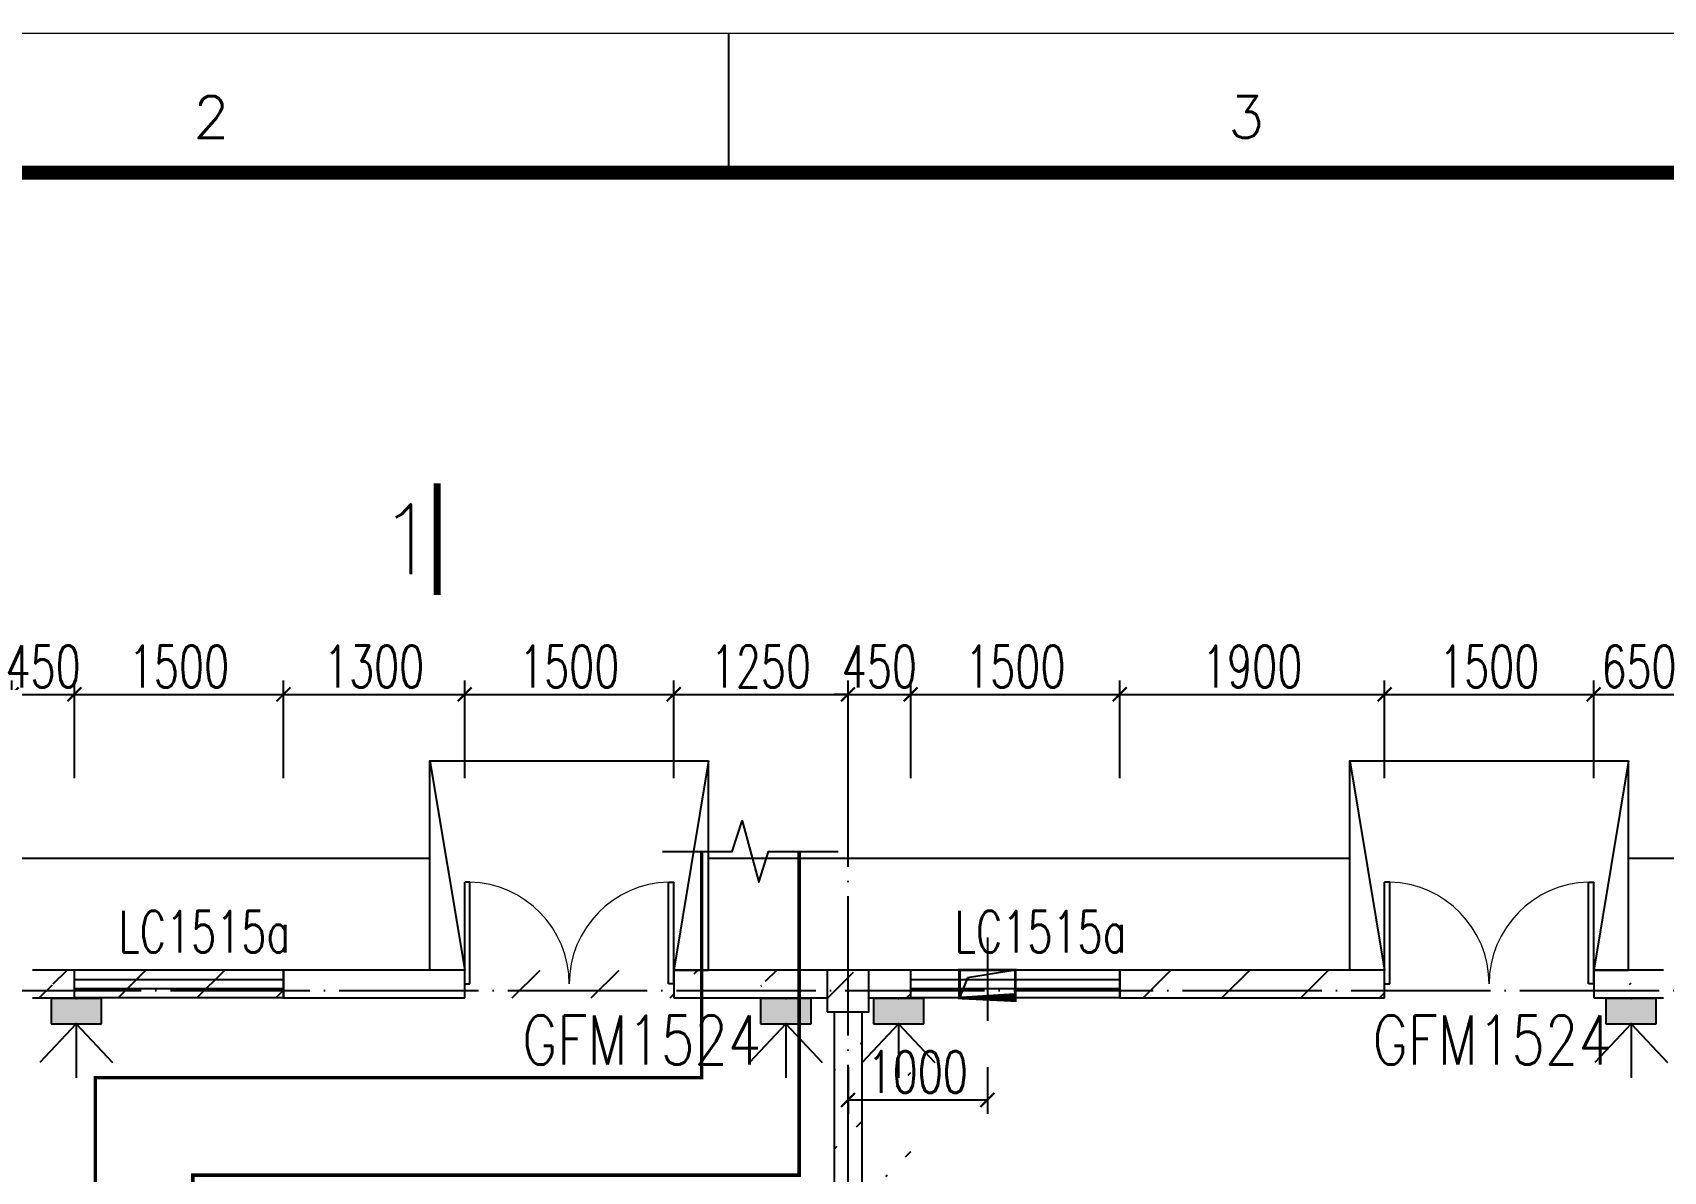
# Model space of a CAD drawing. Header units: millimetres. Extents: x 5779402 to 5838852, y 134142 to 176192.
# Drawn here: x 5789283 to 5800983, y 168002 to 176172 of the extents above; entities that cross this region are included whole.
import ezdxf
from ezdxf.enums import TextEntityAlignment as Align

# ---------------------------------------------------------------- set-up
doc = ezdxf.new("R2010")
doc.units = ezdxf.units.MM
doc.header["$LTSCALE"] = 1000
doc.linetypes.add('DOTE', pattern=[2.4200000000000004, 2, -0.2, 0.02, -0.2])
doc.layers.get('0').update_dxf_attribs({"color": 8})
doc.layers.get('DEFPOINTS').update_dxf_attribs({"color": 8})
for name, color, linetype in [('-人员定位', 6, 'Continuous'), ('04-墙体WALL', 8, 'Continuous'), ('COLUMN', 8, 'Continuous'), ('DIM', 8, 'Continuous'), ('DOTE', 8, 'DOTE'), ('HATCH', 8, 'Continuous'), ('Text', 8, 'Continuous'), ('THICK', 8, 'Continuous'), ('THIN', 8, 'Continuous'), ('WALL_BR', 8, 'Continuous'), ('WIN', 8, 'Continuous'), ('WINDOW', 8, 'Continuous'), ('WINDOW_TEXT', 8, 'Continuous'), ('细线', 8, 'Continuous')]:
    doc.layers.add(name, color=color, linetype=linetype)
doc.layers.add('WALL', color=8, linetype='Continuous', lineweight=60)
doc.styles.add('_TCH_WINDOW', font='SIMPLEX', dxfattribs={"bigfont": 'GBCBIG'})
doc.styles.get("Standard").update_dxf_attribs({"font": 'geditxt.shx', "width": 0.7, "bigfont": 'hztxt1.shx'})
doc.styles.add('TK', font='geditxt.shx', dxfattribs={"width": 0.7, "bigfont": 'hztxt1.shx'})
doc.styles.add('TSSD_Label', font='geditxt.shx', dxfattribs={"width": 0.7, "bigfont": 'hztxt1.shx'})
doc.styles.add('TSSD_Norm', font='geditxt.shx', dxfattribs={"bigfont": 'hztxt1.shx'})
doc.styles.add('TSSD_Rein', font='geditxt.shx', dxfattribs={"width": 0.7, "bigfont": 'hztxt1.shx'})
doc.dimstyles.new('TSSD_100_100$0', dxfattribs={"dimtxt": 300, "dimasz": 100, "dimexe": 100, "dimexo": 250, "dimgap": 50, "dimtad": 1, "dimdec": 0, "dimzin": 0, "dimdsep": 46, "dimtxsty": 'TSSD_Rein', "dimblk": 'ARCHTICK', "dimcen": 0, "dimclrt": 7, "dimadec": 0, "dimazin": 0, "dimtfac": 1, "dimtdec": 0, "dimtix": 1, "dimtmove": 2, "dimatfit": 3, "dimldrblk": '_TSDBK', "dimfxl": 0, "dimtvp": 0.7, "dimtolj": 1, "dimtzin": 0, "dimarcsym": 0})
pattern_1 = [(45, (0, 0), (-282.842712474619, 282.842712474619), [])]

# ---------------------------------------------------------------- blocks, each defined once
blk = doc.blocks.new('_ArchTick')
at = {"color": 0, "linetype": 'ByBlock', "const_width": 0.15}
blk.add_lwpolyline([(-0.5, -0.5), (0.5, 0.5)], dxfattribs=at)
blk = doc.blocks.new('*D203')
at = {"layer": 'DEFPOINTS', "color": 0, "transparency": 16777216}
for p in [(5795133.20535188, 168999.836774342), (5796133.205351966, 168999.836774342), (5796133.205351966, 168514.1130595311)]:
    blk.add_point(p, dxfattribs=at)
at = {"layer": 'DIM', "color": 0, "lineweight": -2, "transparency": 16777216}
for p, q in [((5795133.20535188, 168749.836774342), (5795133.20535188, 168414.1130595311)), ((5796133.205351966, 168749.836774342), (5796133.205351966, 168414.1130595311)), ((5795133.20535188, 168514.1130595311), (5796133.205351966, 168514.1130595311))]:
    blk.add_line(p, q, dxfattribs=at)
at = {"layer": 'DIM', "color": 0, "lineweight": -2, "transparency": 16777216, "xscale": 100, "yscale": 100, "zscale": 100, "rotation": 180}
blk.add_blockref('_ArchTick', (5795133.20535188, 168514.1130595311), dxfattribs=at)
at = {"layer": 'DIM', "color": 0, "lineweight": -2, "transparency": 16777216, "xscale": 100, "yscale": 100, "zscale": 100}
blk.add_blockref('_ArchTick', (5796133.205351966, 168514.1130595311), dxfattribs=at)
at = {"layer": 'DIM', "color": 7, "transparency": 16777216, "insert": (5795633.205351923, 168714.1130595311), "char_height": 300, "attachment_point": 5, "style": 'TSSD_Rein'}
blk.add_mtext('\\A1;1000', dxfattribs=at)
blk = doc.blocks.new('_TSDBK')
blk.add_line((-1, 0), (0, 0))
blk.add_lwpolyline([(-0.7000000000000001, -0.7000000000000001, 0.5, 0.5, 0), (0.7000000000000001, 0.7000000000000001, 0.5, 0.5, 0)], format="xyseb")
blk = doc.blocks.new('D')
at = {"layer": 'WIN'}
for p, q in [((6078499.015100326, 232469.040798577), (6078499.015100326, 231869.6163707887)), ((6078356.516380943, 232179.4364029669), (6078299.015100242, 232034.9045898805)), ((6078699.015100412, 232234.9045898275), (6078356.516380943, 232179.4364029669))]:
    blk.add_line(p, q, dxfattribs=at)
at = {"layer": 'WIN', "const_width": 20}
blk.add_lwpolyline([(6078299.015100242, 232234.9045898275), (6078699.015100412, 232234.9045898275), (6078699.015100408, 232034.9045898736), (6078299.015100242, 232034.9045898805), (6078299.015100242, 232234.9045898275)], dxfattribs=at)
blk = doc.blocks.new('*D275')
at = {"layer": 'DEFPOINTS', "color": 0, "transparency": 16777216}
for p in [(5801133.205351881, 171424.1856214564), (5800483.205351234, 170573.037675423), (5801133.205351881, 170573.037675423)]:
    blk.add_point(p, dxfattribs=at)
at = {"layer": 'DIM', "color": 0, "lineweight": -2, "transparency": 16777216}
for p, q in [((5800483.205351234, 170823.037675423), (5800483.205351234, 171524.1856214564)), ((5801133.205351881, 170823.037675423), (5801133.205351881, 171524.1856214564)), ((5800483.205351234, 171424.1856214564), (5801133.205351881, 171424.1856214564))]:
    blk.add_line(p, q, dxfattribs=at)
at = {"layer": 'DIM', "color": 0, "lineweight": -2, "transparency": 16777216, "xscale": 100, "yscale": 100, "zscale": 100, "rotation": 180}
blk.add_blockref('_ArchTick', (5800483.205351234, 171424.1856214564), dxfattribs=at)
at = {"layer": 'DIM', "color": 0, "lineweight": -2, "transparency": 16777216, "xscale": 100, "yscale": 100, "zscale": 100}
blk.add_blockref('_ArchTick', (5801133.205351881, 171424.1856214564), dxfattribs=at)
at = {"layer": 'DIM', "color": 7, "transparency": 16777216, "insert": (5800808.205351558, 171624.1856214564), "char_height": 300, "attachment_point": 5, "style": 'TSSD_Rein'}
blk.add_mtext('\\A1;650', dxfattribs=at)
blk = doc.blocks.new('*D276')
at = {"layer": 'DEFPOINTS', "color": 0, "transparency": 16777216}
for p in [(5800483.205351234, 171424.1856214564), (5798983.205351234, 170573.037675423), (5800483.205351234, 170573.037675423)]:
    blk.add_point(p, dxfattribs=at)
at = {"layer": 'DIM', "color": 0, "lineweight": -2, "transparency": 16777216}
for p, q in [((5798983.205351234, 170823.037675423), (5798983.205351234, 171524.1856214564)), ((5800483.205351234, 170823.037675423), (5800483.205351234, 171524.1856214564)), ((5798983.205351234, 171424.1856214564), (5800483.205351234, 171424.1856214564))]:
    blk.add_line(p, q, dxfattribs=at)
at = {"layer": 'DIM', "color": 0, "lineweight": -2, "transparency": 16777216, "xscale": 100, "yscale": 100, "zscale": 100, "rotation": 180}
blk.add_blockref('_ArchTick', (5798983.205351234, 171424.1856214564), dxfattribs=at)
at = {"layer": 'DIM', "color": 0, "lineweight": -2, "transparency": 16777216, "xscale": 100, "yscale": 100, "zscale": 100}
blk.add_blockref('_ArchTick', (5800483.205351234, 171424.1856214564), dxfattribs=at)
at = {"layer": 'DIM', "color": 7, "transparency": 16777216, "insert": (5799733.205351234, 171624.1856214564), "char_height": 300, "attachment_point": 5, "style": 'TSSD_Rein'}
blk.add_mtext('\\A1;1500', dxfattribs=at)
blk = doc.blocks.new('*D277')
at = {"layer": 'DEFPOINTS', "color": 0, "transparency": 16777216}
for p in [(5798983.205351234, 171424.1856214564), (5797083.205352049, 170573.037675423), (5798983.205351234, 170573.037675423)]:
    blk.add_point(p, dxfattribs=at)
at = {"layer": 'DIM', "color": 0, "lineweight": -2, "transparency": 16777216}
for p, q in [((5797083.205352049, 170823.037675423), (5797083.205352049, 171524.1856214564)), ((5798983.205351234, 170823.037675423), (5798983.205351234, 171524.1856214564)), ((5797083.205352049, 171424.1856214564), (5798983.205351234, 171424.1856214564))]:
    blk.add_line(p, q, dxfattribs=at)
at = {"layer": 'DIM', "color": 0, "lineweight": -2, "transparency": 16777216, "xscale": 100, "yscale": 100, "zscale": 100, "rotation": 180}
blk.add_blockref('_ArchTick', (5797083.205352049, 171424.1856214564), dxfattribs=at)
at = {"layer": 'DIM', "color": 0, "lineweight": -2, "transparency": 16777216, "xscale": 100, "yscale": 100, "zscale": 100}
blk.add_blockref('_ArchTick', (5798983.205351234, 171424.1856214564), dxfattribs=at)
at = {"layer": 'DIM', "color": 7, "transparency": 16777216, "insert": (5798033.205351641, 171624.1856214564), "char_height": 300, "attachment_point": 5, "style": 'TSSD_Rein'}
blk.add_mtext('\\A1;1900', dxfattribs=at)
blk = doc.blocks.new('*D278')
at = {"layer": 'DEFPOINTS', "color": 0, "transparency": 16777216}
for p in [(5797083.205352049, 171424.1856214564), (5795583.205352049, 170573.037675423), (5797083.205352049, 170573.037675423)]:
    blk.add_point(p, dxfattribs=at)
at = {"layer": 'DIM', "color": 0, "lineweight": -2, "transparency": 16777216}
for p, q in [((5795583.205352049, 170823.037675423), (5795583.205352049, 171524.1856214564)), ((5797083.205352049, 170823.037675423), (5797083.205352049, 171524.1856214564)), ((5795583.205352049, 171424.1856214564), (5797083.205352049, 171424.1856214564))]:
    blk.add_line(p, q, dxfattribs=at)
at = {"layer": 'DIM', "color": 0, "lineweight": -2, "transparency": 16777216, "xscale": 100, "yscale": 100, "zscale": 100, "rotation": 180}
blk.add_blockref('_ArchTick', (5795583.205352049, 171424.1856214564), dxfattribs=at)
at = {"layer": 'DIM', "color": 0, "lineweight": -2, "transparency": 16777216, "xscale": 100, "yscale": 100, "zscale": 100}
blk.add_blockref('_ArchTick', (5797083.205352049, 171424.1856214564), dxfattribs=at)
at = {"layer": 'DIM', "color": 7, "transparency": 16777216, "insert": (5796333.205352049, 171624.1856214564), "char_height": 300, "attachment_point": 5, "style": 'TSSD_Rein'}
blk.add_mtext('\\A1;1500', dxfattribs=at)
blk = doc.blocks.new('*D279')
at = {"layer": 'DEFPOINTS', "color": 0, "transparency": 16777216}
for p in [(5795583.205352049, 171424.1856214564), (5795133.205351881, 170573.037675423), (5795583.205352049, 170573.037675423)]:
    blk.add_point(p, dxfattribs=at)
at = {"layer": 'DIM', "color": 0, "lineweight": -2, "transparency": 16777216}
for p, q in [((5795133.205351881, 170823.037675423), (5795133.205351881, 171524.1856214564)), ((5795583.205352049, 170823.037675423), (5795583.205352049, 171524.1856214564)), ((5795133.205351881, 171424.1856214564), (5795033.205351881, 171424.1856214564)), ((5795133.205351881, 171424.1856214564), (5795583.205352049, 171424.1856214564)), ((5795583.205352049, 171424.1856214564), (5795683.205352049, 171424.1856214564))]:
    blk.add_line(p, q, dxfattribs=at)
at = {"layer": 'DIM', "color": 0, "lineweight": -2, "transparency": 16777216, "xscale": 100, "yscale": 100, "zscale": 100}
blk.add_blockref('_ArchTick', (5795133.205351881, 171424.1856214564), dxfattribs=at)
at = {"layer": 'DIM', "color": 0, "lineweight": -2, "transparency": 16777216, "xscale": 100, "yscale": 100, "zscale": 100, "rotation": 180}
blk.add_blockref('_ArchTick', (5795583.205352049, 171424.1856214564), dxfattribs=at)
at = {"layer": 'DIM', "color": 7, "transparency": 16777216, "insert": (5795358.205351966, 171624.1856214564), "char_height": 300, "attachment_point": 5, "style": 'TSSD_Rein'}
blk.add_mtext('\\A1;450', dxfattribs=at)
blk = doc.blocks.new('*D280')
at = {"layer": 'DEFPOINTS', "color": 0, "transparency": 16777216}
for p in [(5795133.205351881, 171424.1856214564), (5793883.205352292, 170573.037675423), (5795133.205351881, 170573.037675423)]:
    blk.add_point(p, dxfattribs=at)
at = {"layer": 'DIM', "color": 0, "lineweight": -2, "transparency": 16777216}
for p, q in [((5793883.205352292, 170823.037675423), (5793883.205352292, 171524.1856214564)), ((5795133.205351881, 170823.037675423), (5795133.205351881, 171524.1856214564)), ((5793883.205352292, 171424.1856214564), (5795133.205351881, 171424.1856214564))]:
    blk.add_line(p, q, dxfattribs=at)
at = {"layer": 'DIM', "color": 0, "lineweight": -2, "transparency": 16777216, "xscale": 100, "yscale": 100, "zscale": 100, "rotation": 180}
blk.add_blockref('_ArchTick', (5793883.205352292, 171424.1856214564), dxfattribs=at)
at = {"layer": 'DIM', "color": 0, "lineweight": -2, "transparency": 16777216, "xscale": 100, "yscale": 100, "zscale": 100}
blk.add_blockref('_ArchTick', (5795133.205351881, 171424.1856214564), dxfattribs=at)
at = {"layer": 'DIM', "color": 7, "transparency": 16777216, "insert": (5794508.205352087, 171624.1856214564), "char_height": 300, "attachment_point": 5, "style": 'TSSD_Rein'}
blk.add_mtext('\\A1;1250', dxfattribs=at)
blk = doc.blocks.new('*D281')
at = {"layer": 'DEFPOINTS', "color": 0, "transparency": 16777216}
for p in [(5793883.205352292, 171424.1856214564), (5792383.205352047, 170573.037675423), (5793883.205352292, 170573.037675423)]:
    blk.add_point(p, dxfattribs=at)
at = {"layer": 'DIM', "color": 0, "lineweight": -2, "transparency": 16777216}
for p, q in [((5792383.205352047, 170823.037675423), (5792383.205352047, 171524.1856214564)), ((5793883.205352292, 170823.037675423), (5793883.205352292, 171524.1856214564)), ((5792383.205352047, 171424.1856214564), (5793883.205352292, 171424.1856214564))]:
    blk.add_line(p, q, dxfattribs=at)
at = {"layer": 'DIM', "color": 0, "lineweight": -2, "transparency": 16777216, "xscale": 100, "yscale": 100, "zscale": 100, "rotation": 180}
blk.add_blockref('_ArchTick', (5792383.205352047, 171424.1856214564), dxfattribs=at)
at = {"layer": 'DIM', "color": 0, "lineweight": -2, "transparency": 16777216, "xscale": 100, "yscale": 100, "zscale": 100}
blk.add_blockref('_ArchTick', (5793883.205352292, 171424.1856214564), dxfattribs=at)
at = {"layer": 'DIM', "color": 7, "transparency": 16777216, "insert": (5793133.20535217, 171624.1856214564), "char_height": 300, "attachment_point": 5, "style": 'TSSD_Rein'}
blk.add_mtext('\\A1;1500', dxfattribs=at)
blk = doc.blocks.new('*D282')
at = {"layer": 'DEFPOINTS', "color": 0, "transparency": 16777216}
for p in [(5792383.205352047, 171424.1856214564), (5791083.205352047, 170573.037675423), (5792383.205352047, 170573.037675423)]:
    blk.add_point(p, dxfattribs=at)
at = {"layer": 'DIM', "color": 0, "lineweight": -2, "transparency": 16777216}
for p, q in [((5791083.205352047, 170823.037675423), (5791083.205352047, 171524.1856214564)), ((5792383.205352047, 170823.037675423), (5792383.205352047, 171524.1856214564)), ((5791083.205352047, 171424.1856214564), (5792383.205352047, 171424.1856214564))]:
    blk.add_line(p, q, dxfattribs=at)
at = {"layer": 'DIM', "color": 0, "lineweight": -2, "transparency": 16777216, "xscale": 100, "yscale": 100, "zscale": 100, "rotation": 180}
blk.add_blockref('_ArchTick', (5791083.205352047, 171424.1856214564), dxfattribs=at)
at = {"layer": 'DIM', "color": 0, "lineweight": -2, "transparency": 16777216, "xscale": 100, "yscale": 100, "zscale": 100}
blk.add_blockref('_ArchTick', (5792383.205352047, 171424.1856214564), dxfattribs=at)
at = {"layer": 'DIM', "color": 7, "transparency": 16777216, "insert": (5791733.205352047, 171624.1856214564), "char_height": 300, "attachment_point": 5, "style": 'TSSD_Rein'}
blk.add_mtext('\\A1;1300', dxfattribs=at)
blk = doc.blocks.new('*D283')
at = {"layer": 'DEFPOINTS', "color": 0, "transparency": 16777216}
for p in [(5791083.205352047, 171424.1856214564), (5789583.205352047, 170573.037675423), (5791083.205352047, 170573.037675423)]:
    blk.add_point(p, dxfattribs=at)
at = {"layer": 'DIM', "color": 0, "lineweight": -2, "transparency": 16777216}
for p, q in [((5789583.205352047, 170823.037675423), (5789583.205352047, 171524.1856214564)), ((5791083.205352047, 170823.037675423), (5791083.205352047, 171524.1856214564)), ((5789583.205352047, 171424.1856214564), (5791083.205352047, 171424.1856214564))]:
    blk.add_line(p, q, dxfattribs=at)
at = {"layer": 'DIM', "color": 0, "lineweight": -2, "transparency": 16777216, "xscale": 100, "yscale": 100, "zscale": 100, "rotation": 180}
blk.add_blockref('_ArchTick', (5789583.205352047, 171424.1856214564), dxfattribs=at)
at = {"layer": 'DIM', "color": 0, "lineweight": -2, "transparency": 16777216, "xscale": 100, "yscale": 100, "zscale": 100}
blk.add_blockref('_ArchTick', (5791083.205352047, 171424.1856214564), dxfattribs=at)
at = {"layer": 'DIM', "color": 7, "transparency": 16777216, "insert": (5790333.205352047, 171624.1856214564), "char_height": 300, "attachment_point": 5, "style": 'TSSD_Rein'}
blk.add_mtext('\\A1;1500', dxfattribs=at)
blk = doc.blocks.new('*D284')
at = {"layer": 'DEFPOINTS', "color": 0, "transparency": 16777216}
for p in [(5789583.205352047, 171424.1856214564), (5789133.205351879, 170573.037675423), (5789583.205352047, 170573.037675423)]:
    blk.add_point(p, dxfattribs=at)
at = {"layer": 'DIM', "color": 0, "lineweight": -2, "transparency": 16777216}
for p, q in [((5789133.205351879, 170823.037675423), (5789133.205351879, 171524.1856214564)), ((5789583.205352047, 170823.037675423), (5789583.205352047, 171524.1856214564)), ((5789133.205351879, 171424.1856214564), (5789033.205351879, 171424.1856214564)), ((5789133.205351879, 171424.1856214564), (5789583.205352047, 171424.1856214564)), ((5789583.205352047, 171424.1856214564), (5789683.205352047, 171424.1856214564))]:
    blk.add_line(p, q, dxfattribs=at)
at = {"layer": 'DIM', "color": 0, "lineweight": -2, "transparency": 16777216, "xscale": 100, "yscale": 100, "zscale": 100}
blk.add_blockref('_ArchTick', (5789133.205351879, 171424.1856214564), dxfattribs=at)
at = {"layer": 'DIM', "color": 0, "lineweight": -2, "transparency": 16777216, "xscale": 100, "yscale": 100, "zscale": 100, "rotation": 180}
blk.add_blockref('_ArchTick', (5789583.205352047, 171424.1856214564), dxfattribs=at)
at = {"layer": 'DIM', "color": 7, "transparency": 16777216, "insert": (5789358.205351964, 171624.1856214564), "char_height": 300, "attachment_point": 5, "style": 'TSSD_Rein'}
blk.add_mtext('\\A1;450', dxfattribs=at)
blk = doc.blocks.new('$TCHSYS$WIN2D')
for p, q in [((-0.5, 0.5), (0.5, 0.5)), ((-0.5, 0.5), (-0.4999999999999999, -0.5)), ((0.5, 0.5), (0.4999999999999998, -0.5)), ((0.5, 0.1666666666666666), (-0.5, 0.1666666666666666)), ((0.5, -0.1666666666666667), (-0.5, -0.1666666666666667)), ((-0.4999999999999999, -0.5), (0.5, -0.5))]:
    blk.add_line(p, q)
blk = doc.blocks.new('$DorLib2D$00000002')
for p, q in [((-0.5, -5.684341886080802e-17), (-0.5000000000000007, 0.4875)), ((-0.4750000000000007, 0.4875), (-0.5000000000000007, 0.4875)), ((-0.475, -2.842170943040401e-17), (-0.4750000000000007, 0.4875)), ((0.475, -2.842170943040401e-17), (0.4750000000000007, 0.4875)), ((0.4750000000000007, 0.4875), (0.5000000000000007, 0.4875)), ((0.5, -5.684341886080802e-17), (0.5000000000000007, 0.4875)), ((-0.5, -5.684341886080802e-17), (-0.475, -2.842170943040401e-17)), ((0.5, -5.684341886080802e-17), (0.475, -2.842170943040401e-17))]:
    blk.add_line(p, q)
at = {"lineweight": 13}
for centre, start, end in [((-0.4875, -4.263256414560601e-17), 0, 88.53071641864632), ((0.4875, -4.263256414560601e-17), 91.4692835813537, 180)]:
    blk.add_arc(centre, 0.4875, start, end, dxfattribs=at)
blk = doc.blocks.new('_FZHK')
blk.add_lwpolyline([(-0.5, -0.5), (0.5, -0.5), (0.5, 0.5), (-0.5, 0.5)], close=True)
blk = doc.blocks.new('GEDI_WK_A2')
at = {"color": 3}
blk.add_line((148.5, 410), (148.5, 420), dxfattribs=at)
for points, const_width in [([(0, 0), (594, 0), (594, 420), (0, 420)], 0.1), ([(25, 10), (584, 10), (584, 410), (25, 410)], 1)]:
    blk.add_lwpolyline(points, close=True, dxfattribs=dict(at, const_width=const_width))
for s, p in [('2', (111.375, 414)), ('3', (185.625, 414))]:
    blk.add_text(s, height=3, dxfattribs=at).set_placement(p, align=Align.MIDDLE)
blk = doc.blocks.new('CEEC_TK_A2')
blk.add_blockref('GEDI_WK_A2', (0, 0))
at = {"style": 'TK', "width": 0.85}
for tag, height, p in [('PROJECTNAME', 4.75, (529, 44)), ('PHASE', 4, (571, 44)), ('DRAWINGNAME', 4.75, (539, 31))]:
    blk.add_attdef(tag, text='', height=height, dxfattribs=at).set_placement(p, align=Align.MIDDLE_CENTER)
for tag, p, height in [('APPROVE', (416, 32.75), 3.5), ('DESIGN', (461, 32.75), 3.5), ('REVIEW1', (416, 25.75), 3.5), ('DRAW', (461, 25.75), 3.5), ('REVIEW2', (416, 18.75), 3.5), ('PROPORTION', (461, 18.75), 3.5), ('DRAWINGNUMBER', (511, 18.5), 4), ('CHECK', (416, 11.75), 3.5), ('DATE', (461, 11.75), 3.5), ('VERSION', (577, 11.75), 3.5)]:
    blk.add_attdef(tag, p, '', height=height, dxfattribs=at)
blk = doc.blocks.new('定位基站')
at = {"layer": '-人员定位', "ltscale": 0.01}
h = blk.add_hatch(color=256, dxfattribs=at)
h.dxf.hatch_style = 1
h.paths.add_polyline_path([(406523.9891417791, 477797.9968768524), (406523.9891417791, 477617.0559842106), (406162.1073564942, 477617.0559842106), (406162.1073564942, 477797.9968768524)])
at = {"layer": '-人员定位', "color": 6}
for p, q in [((406343.0482491367, 477797.9968768524), (406343.0482491367, 478186.0658077138)), ((406343.0482491367, 477797.9968768524), (406082.1860954517, 478076.6380122445)), ((406343.0482491367, 477797.9968768524), (406603.9104028216, 478076.6380122445)), ((406343.0482491367, 477995.4534284034), (406343.0482491367, 477995.4534284034)), ((406162.1073564942, 477797.9968768524), (406523.9891417791, 477797.9968768524)), ((406162.1073564942, 477617.0559842106), (406162.1073564942, 477797.9968768524)), ((406523.9891417791, 477797.9968768524), (406523.9891417791, 477617.0559842106)), ((406523.9891417791, 477617.0559842106), (406162.1073564942, 477617.0559842106))]:
    blk.add_line(p, q, dxfattribs=at)
for p in [(406343.0482491367, 477797.9968768524), (406162.1073564942, 477617.0559842103), (406343.0482491367, 477617.0559842106), (406523.9891417791, 477617.0559842103)]:
    blk.add_point(p, dxfattribs=at)

msp = doc.modelspace()

# ---------------------------------------------------------------- hatches: boundary and pattern name
at = {"layer": 'HATCH'}
h = msp.add_hatch(dxfattribs=at)
h.set_pattern_fill('METAL', color=256, scale=100, style=0)
h.set_pattern_definition(pattern_1)
h.paths.add_polyline_path([(5797083.205352049, 169446.0357153754), (5797083.205352051, 169246.0357153949), (5798983.205351437, 169246.035715362), (5798983.205351437, 169446.0357153825)], flags=17)
h.paths.add_polyline_path([(5791083.205352047, 169446.0357153773), (5791083.205352048, 169246.0357153322), (5792383.205352047, 169246.0357153322), (5792383.205352048, 169446.0357153792)], flags=16)
edge = h.paths.add_edge_path()
edge.add_line((5795583.20535205, 169246.0357153303), (5795583.205352049, 169446.0357153739))
edge.add_line((5804983.205352047, 169446.0357153532), (5801283.205351234, 169446.0357153681))
edge.add_line((5804983.205352048, 169246.0357153176), (5804983.205352047, 169446.0357153532))
edge.add_line((5801283.205351234, 169246.0357153537), (5804983.205352048, 169246.0357153176))
edge.add_line((5800483.205351437, 169246.035715362), (5800983.205351234, 169246.0357151346))
edge.add_line((5800483.205351437, 169446.0357153825), (5800483.205351437, 169246.035715362))
edge.add_line((5800983.205351234, 169446.0357152637), (5800483.205351437, 169446.0357153825))
edge.add_line((5795583.205352048, 169446.0357153827), (5795283.205352048, 169446.0357153827))
edge.add_line((5795283.205352047, 169246.0357154262), (5795583.20535205, 169246.035715421))
edge.add_line((5793883.205352047, 169246.0357153322), (5794983.205352047, 169246.0357152429))
edge.add_line((5793883.205352047, 169446.0357153807), (5793883.205352047, 169246.0357153322))
edge.add_line((5794983.205352047, 169446.0357154436), (5793883.205352047, 169446.0357153807))
edge.add_line((5789583.205352047, 169446.0357153758), (5789283.205352047, 169446.0357151724))
edge.add_line((5789583.205352048, 169246.0357153322), (5789583.205352047, 169446.0357153758))
edge.add_line((5789283.205352047, 169246.0357156218), (5789583.205352048, 169246.0357153322))
h = msp.add_hatch(dxfattribs=at)
h.set_pattern_fill('METAL', color=256, scale=100, style=0)
h.set_pattern_definition(pattern_1)
edge = h.paths.add_edge_path()
edge.add_line((5795583.205351979, 160146.0357153374), (5795583.205351978, 160346.035715381))
edge.add_line((5795583.20535205, 169246.0357153303), (5795583.205352049, 169446.0357153739))
edge.add_line((5795033.20535185, 164646.0357153622), (5795033.20535186, 160446.0357153622))
edge.add_line((5795233.205351905, 164646.0357153623), (5795233.205351906, 160446.0357153622))
edge.add_line((5795033.20535191, 169146.0357153622), (5795033.205351885, 164946.0357153622))
edge.add_line((5795233.205351857, 169146.0357153622), (5795233.205351856, 164946.0357153622))
edge.add_line((5795583.205351979, 160346.0357153699), (5795283.205352047, 160346.0357153713))
edge.add_line((5795283.205352047, 160146.0357153639), (5795583.205351979, 160146.0357153643))
edge.add_line((5794483.205352048, 160146.0357153596), (5794983.205352047, 160146.0357153372))
edge.add_line((5794483.205352047, 160346.0357153455), (5794483.205352048, 160146.0357153596))
edge.add_line((5794983.205352048, 160346.0357152106), (5794483.205352047, 160346.0357153455))
edge.add_line((5795583.205352048, 169446.0357153827), (5795283.205352048, 169446.0357153827))
edge.add_line((5795283.205352047, 169246.0357154262), (5795583.20535205, 169246.035715421))

# ---------------------------------------------------------------- linework, layer by layer
at = {"layer": '04-墙体WALL'}
for p, q in [((5792133.205352048, 170246.035715364), (5788183.20535188, 170246.035715364)), ((5798733.205351438, 170246.035715364), (5794133.205352292, 170246.035715364)), ((5804733.205352049, 170246.035715364), (5800733.205351682, 170246.035715364))]:
    msp.add_line(p, q, dxfattribs=at)
at = {"layer": 'DOTE', "ltscale": 0.5}
for p, q in [((5795133.205351877, 159296.0357153638), (5795133.205351881, 170827.4409459335)), ((5834833.20535188, 169296.0357153638), (5787833.20535188, 169296.0357153638))]:
    msp.add_line(p, q, dxfattribs=at)
at = {"layer": 'THICK'}
msp.add_lwpolyline([(5792185.905169038, 172137.3791558712, 50, 50, 0), (5792185.905169038, 172937.3791558712, 50, 50, 0)], format="xyseb", dxfattribs=at)
at = {"layer": 'THIN'}
msp.add_lwpolyline([(5793803.205351879, 170295.7018873164), (5794303.205351879, 170295.7018873164), (5794373.205351879, 170515.7018873164), (5794493.205351879, 170075.7018873164), (5794563.205351879, 170295.7018873164), (5795063.205351879, 170295.7018873164)], dxfattribs=at)
at = {"layer": 'WALL', "lineweight": -2}
for p, q in [((5789583.205352047, 169446.0357153758), (5789283.205352047, 169446.0357151724)), ((5789583.205352048, 169246.0357153322), (5789583.205352047, 169446.0357153758)), ((5791083.205352047, 169446.0357153773), (5791083.205352048, 169246.0357153322)), ((5792383.205352048, 169446.0357153792), (5791083.205352047, 169446.0357153773)), ((5792383.205352047, 169246.0357153322), (5792383.205352048, 169446.0357153792)), ((5793883.205352047, 169446.0357153807), (5793883.205352047, 169246.0357153322)), ((5794983.205352047, 169446.0357154436), (5793883.205352047, 169446.0357153807)), ((5795583.205352048, 169446.0357153827), (5795283.205352048, 169446.0357153827)), ((5795583.20535205, 169246.0357153303), (5795583.205352049, 169446.0357153739)), ((5797083.205352049, 169446.0357153754), (5797083.20535205, 169246.0357153303)), ((5798983.205351437, 169446.0357153825), (5797083.20535205, 169446.0357153826)), ((5798983.205351437, 169246.035715362), (5798983.205351437, 169446.0357153825)), ((5800483.205351437, 169446.0357153825), (5800483.205351437, 169246.035715362)), ((5800983.205351234, 169446.0357152637), (5800483.205351437, 169446.0357153825)), ((5789283.205352047, 169246.0357156218), (5789583.205352048, 169246.0357153322)), ((5791083.205352048, 169246.0357153322), (5792383.205352047, 169246.0357153322)), ((5793883.205352047, 169246.0357153322), (5794983.205352047, 169246.0357152429)), ((5795283.205352047, 169246.0357154262), (5795583.20535205, 169246.035715421)), ((5797083.205352051, 169246.0357153949), (5798983.205351437, 169246.035715362)), ((5800483.205351437, 169246.035715362), (5800983.205351234, 169246.0357151346)), ((5795033.20535191, 169146.0357153622), (5795033.205351885, 164946.0357153622)), ((5795233.205351857, 169146.0357153622), (5795233.205351856, 164946.0357153622))]:
    msp.add_line(p, q, dxfattribs=at)
at = {"layer": 'WALL_BR'}
for points in [[(5792133.205352048, 170946.0357153792), (5792383.205352048, 169446.0357153792), (5792133.205352048, 169446.0357153792), (5792133.205352048, 170946.0357153792), (5794133.205352292, 170946.0357153792)], [(5794133.205352292, 170946.0357153792), (5793883.205352292, 169446.0357153792), (5794133.205352292, 169446.0357153792), (5794133.205352292, 170946.0357153792), (5794133.205352292, 170946.0357153792)], [(5798733.205351438, 170946.0357154089), (5798983.205351438, 169446.0357154089), (5798733.205351438, 169446.0357154089), (5798733.205351438, 170946.0357154089), (5800733.205351682, 170946.0357154089)], [(5800733.205351682, 170946.0357154089), (5800483.205351682, 169446.0357154089), (5800733.205351682, 169446.0357154089), (5800733.205351682, 170946.0357154089), (5800733.205351682, 170946.0357154089)]]:
    msp.add_lwpolyline(points, dxfattribs=at)
at = {"layer": '细线', "const_width": 25}
for points in [[(5789733.205351878, 159996.0357153647), (5789733.205351878, 168674.3062291018), (5794083.205351879, 168674.3062291018), (5794083.205351879, 170295.7018873164)], [(5790433.205351878, 159996.0357153647), (5790433.205351878, 167974.3062291018), (5794783.205351879, 167974.3062291018), (5794783.205351879, 170295.7018873164)]]:
    msp.add_lwpolyline(points, dxfattribs=at)

# ---------------------------------------------------------------- block references
at = {"layer": '-人员定位', "xscale": -1, "rotation": 180}
for p in [(5383253.39308499, 646859.3371760519), (5388344.345459384, 646859.3371760519), (5389152.90387583, 646859.3371760519), (5394408.530950237, 646859.3371760519)]:
    msp.add_blockref('定位基站', p, dxfattribs=at)
at = {"layer": 'COLUMN', "xscale": 300, "yscale": 300, "zscale": 300}
msp.add_blockref('_FZHK', (5795133.205351881, 169296.0357153639), dxfattribs=at)
at = {"layer": 'DIM', "xscale": 100, "yscale": 100, "zscale": 100}
msp.add_blockref('CEEC_TK_A2', (5779427.437575042, 134166.8855569992), dxfattribs=at)
at = {"layer": 'WALL'}
msp.add_blockref('D', (-282365.80974836, -62788.86887446651), dxfattribs=at)
at = {"layer": 'WINDOW', "xscale": 1500, "yscale": 1500, "zscale": 1500}
for p in [(5793133.205352047, 169346.0357153638), (5799733.205351234, 169346.0357153638)]:
    msp.add_blockref('$DorLib2D$00000002', p, dxfattribs=at)
at = {"layer": 'WINDOW'}
ref = msp.add_blockref('$TCHSYS$WIN2D', (5790333.205352049, 169346.0357153638), dxfattribs=dict(at, xscale=-1500, yscale=-200, zscale=-1500))
ref.add_attrib('A', 'LC1515a', (5789898.205352049, 169572.2857153638), dxfattribs={"layer": 'WINDOW_TEXT', "height": 297.5, "style": '_TCH_WINDOW', "width": 0.7058823529411765})
ref = msp.add_blockref('$TCHSYS$WIN2D', (5796333.205352051, 169346.0357153618), dxfattribs=dict(at, xscale=-1500, yscale=-200, zscale=-1500))
ref.add_attrib('A', 'LC1515a', (5795898.205352051, 169572.2857153618), dxfattribs={"layer": 'WINDOW_TEXT', "height": 297.5, "style": '_TCH_WINDOW', "width": 0.7058823529411765})

# ---------------------------------------------------------------- texts
at = {"layer": 'Text', "style": 'TSSD_Norm', "width": 0.8}
for p in [(5792795.370568028, 168768.8849308979), (5798896.891255558, 168768.8849308979)]:
    msp.add_text('GFM1524', height=350, dxfattribs=at).set_placement(p)
at = {"layer": 'THICK', "style": 'TSSD_Label'}
msp.add_text('1', height=500, dxfattribs=at).set_placement((5791760.905169038, 172287.3791558712))

# ---------------------------------------------------------------- dimensions: what is measured, and where the dimension line sits
at = {"layer": 'DIM'}
for base, p1, p2, picture, middle in [((5789583.205352047, 171424.1856214564), (5789133.205351879, 170573.037675423), (5789583.205352047, 170573.037675423), '*D284', (5789358.205351964, 171624.1856214564)), ((5791083.205352047, 171424.1856214564), (5789583.205352047, 170573.037675423), (5791083.205352047, 170573.037675423), '*D283', (5790333.205352047, 171624.1856214564)), ((5792383.205352047, 171424.1856214564), (5791083.205352047, 170573.037675423), (5792383.205352047, 170573.037675423), '*D282', (5791733.205352047, 171624.1856214564)), ((5793883.205352292, 171424.1856214564), (5792383.205352047, 170573.037675423), (5793883.205352292, 170573.037675423), '*D281', (5793133.20535217, 171624.1856214564)), ((5795133.205351881, 171424.1856214564), (5793883.205352292, 170573.037675423), (5795133.205351881, 170573.037675423), '*D280', (5794508.205352087, 171624.1856214564)), ((5795583.205352049, 171424.1856214564), (5795133.205351881, 170573.037675423), (5795583.205352049, 170573.037675423), '*D279', (5795358.205351966, 171624.1856214564)), ((5797083.205352049, 171424.1856214564), (5795583.205352049, 170573.037675423), (5797083.205352049, 170573.037675423), '*D278', (5796333.205352049, 171624.1856214564)), ((5798983.205351234, 171424.1856214564), (5797083.205352049, 170573.037675423), (5798983.205351234, 170573.037675423), '*D277', (5798033.205351641, 171624.1856214564)), ((5800483.205351234, 171424.1856214564), (5798983.205351234, 170573.037675423), (5800483.205351234, 170573.037675423), '*D276', (5799733.205351234, 171624.1856214564)), ((5801133.205351881, 171424.1856214564), (5800483.205351234, 170573.037675423), (5801133.205351881, 170573.037675423), '*D275', (5800808.205351558, 171624.1856214564)), ((5796133.205351966, 168514.1130595311), (5795133.20535188, 168999.836774342), (5796133.205351966, 168999.836774342), '*D203', (5795633.205351923, 168714.1130595311))]:
    dim = msp.add_linear_dim(base=base, p1=p1, p2=p2, dimstyle='TSSD_100_100$0', dxfattribs=at)
    dim.commit()
    dim.dimension.update_dxf_attribs({"geometry": picture, "text_midpoint": middle})

doc.saveas('drawing.dxf')
